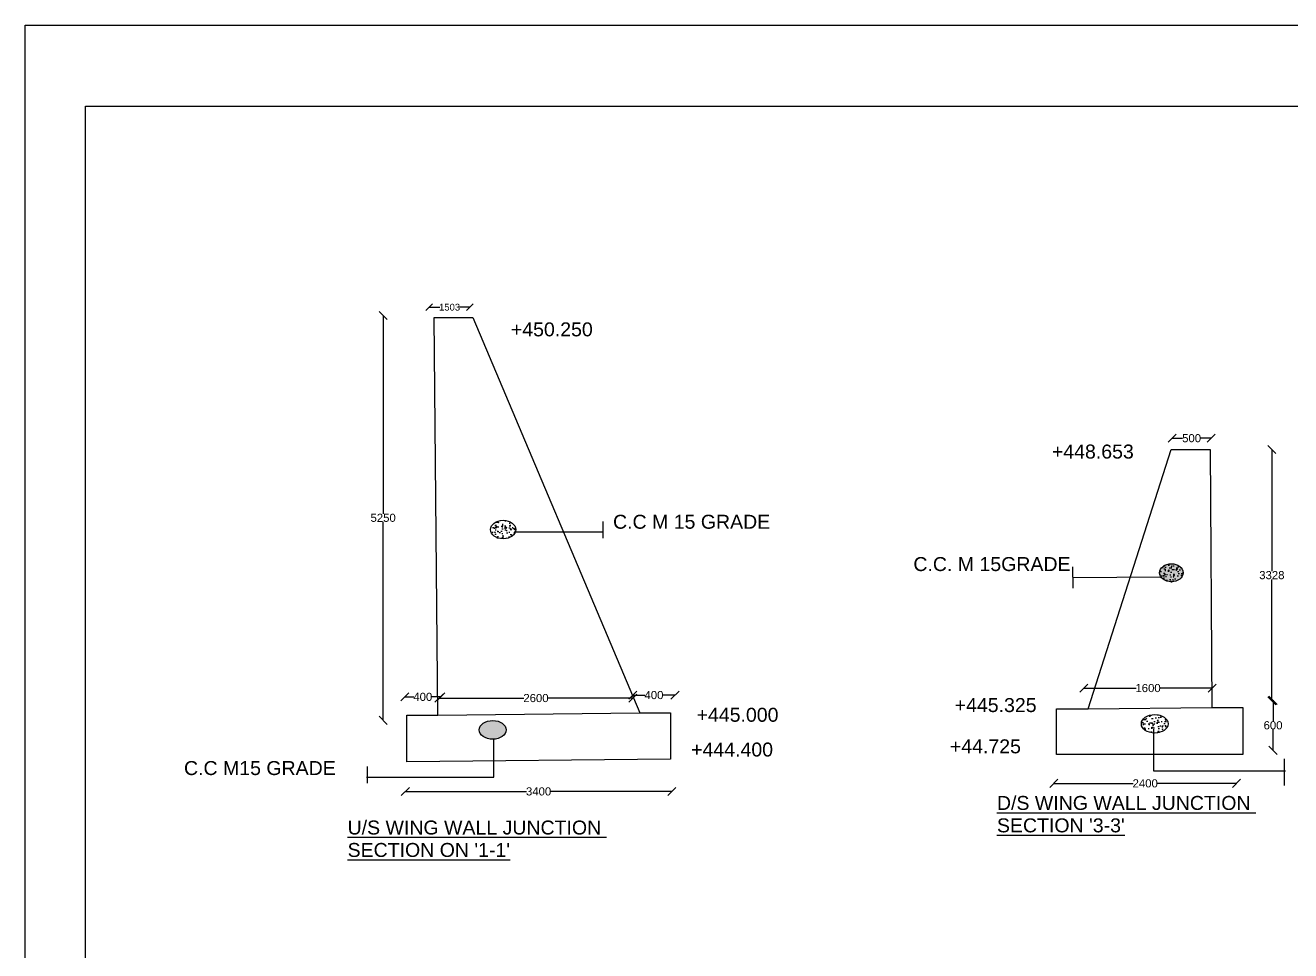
# Model space of a CAD drawing. Header units: metres. Extents: x -13701 to 100187, y -64306 to 14155.
# Drawn here: x -13701 to 33011, y -20015 to 14155 of the extents above; entities that cross this region are included whole.
import ezdxf

# ---------------------------------------------------------------- set-up
doc = ezdxf.new("R2010")
doc.units = ezdxf.units.M
doc.header["$MEASUREMENT"] = 0
doc.layers.add('DRAWING', color=7, linetype='Continuous')
doc.layers.add('TEXT', color=255, linetype='Continuous')
doc.styles.get("Standard").update_dxf_attribs({"font": 'ARIAL_1.TTF'})
doc.dimstyles.get("Standard").update_dxf_attribs({"dimtxt": 300, "dimasz": 300, "dimexe": 0.18, "dimexo": 0.0625, "dimgap": 0.09, "dimtad": 0, "dimtih": 1, "dimtoh": 1, "dimdec": 0, "dimzin": 0, "dimdsep": 46, "dimtxsty": 'Standard', "dimblk": 'OBLIQUE', "dimcen": 0, "dimse1": 1, "dimse2": 1, "dimadec": 0, "dimazin": 0, "dimtfac": 1, "dimtdec": 0, "dimtofl": 0, "dimtmove": 0, "dimatfit": 3, "dimfxl": 0, "dimtolj": 1, "dimtzin": 0, "dimarcsym": 0})
picture_1 = doc.add_image_def('image1.jpg', size_in_pixel=(4806, 3311))
pattern_1 = [(50, (0, 0), (358.6301, -31.376), [37.5, -412.5]), (355, (0, 0), (-69.3757, 376.096), [30, -330]), (100.4514, (29.9, -2.6), (289.2547, 344.7198), [31.87, -350.571]), (46.1842, (0, 100), (533.6205, -82.7595), [56.25, -618.75]), (96.6356, (44.47, 93.1), (467.3314, 487.059), [47.805, -525.8565]), (351.1842, (0, 100), (467.331, 487.0593), [45, -495]), (21, (50, 75), (298.4535, -201.3094), [37.5, -412.5]), (326, (50, 75), (121.6577, 362.575), [30, -330]), (71.4514, (74.87, 58.22), (420.1113, 161.2652), [31.87, -350.571]), (37.5, (0, 0), (6.07993, 166.44693), [0, -326, 0, -335, 0, -331.25]), (7.5, (0, 0), (131.53477, 197.20586), [0, -191, 0, -318.5, 0, -126.25]), (327.5, (-111.5, 0), (266.91122, -11.27744), [0, -125, 0, -390, 0, -517.5]), (317.5, (-161.5, 0), (291.5931, 50.0525), [0, -162.5, 0, -259, 0, -367.5])]

# ---------------------------------------------------------------- blocks, each defined once
blk = doc.blocks.new('_Oblique')
at = {"color": 0, "linetype": 'ByBlock', "lineweight": -2}
blk.add_line((-0.5, -0.5), (0.5, 0.5), dxfattribs=at)
blk = doc.blocks.new('*D5')
at = {"layer": 'Defpoints', "color": 0}
for p in [(2713, 3745), (1210, 3627), (2713, 3627)]:
    blk.add_point(p, dxfattribs=at)
at = {"layer": 'DRAWING', "color": 0, "lineweight": -2}
for p, q in [((1210, 3745), (1600, 3745)), ((2713, 3745), (2323, 3745))]:
    blk.add_line(p, q, dxfattribs=at)
at = {"layer": 'DRAWING', "color": 0, "lineweight": -2, "xscale": 250, "yscale": 250, "zscale": 250, "rotation": 180}
blk.add_blockref('_Oblique', (1210, 3745), dxfattribs=at)
at = {"layer": 'DRAWING', "color": 0, "lineweight": -2, "xscale": 250, "yscale": 250, "zscale": 250}
blk.add_blockref('_Oblique', (2713, 3745), dxfattribs=at)
at = {"layer": 'DRAWING', "color": 0, "insert": (1961, 3745), "char_height": 250, "attachment_point": 5}
blk.add_mtext('\\A1;1503', dxfattribs=at)
blk = doc.blocks.new('*D6')
at = {"layer": 'Defpoints', "color": 0}
for p in [(-718, 3443), (-718, -11507), (-492, -11507)]:
    blk.add_point(p, dxfattribs=at)
at = {"layer": 'DRAWING', "color": 0, "lineweight": -2}
for p, q in [((-492, 3443), (-492, -3879)), ((-492, -11507), (-492, -4185))]:
    blk.add_line(p, q, dxfattribs=at)
at = {"layer": 'DRAWING', "color": 0, "lineweight": -2, "xscale": 300, "yscale": 300, "zscale": 300}
for p, rotation in [((-492, 3443), 90), ((-492, -11507), 270)]:
    blk.add_blockref('_Oblique', p, dxfattribs=dict(at, rotation=rotation))
at = {"layer": 'DRAWING', "color": 0, "insert": (-492, -4032), "char_height": 300, "attachment_point": 5}
blk.add_mtext('\\A1;5250', dxfattribs=at)
blk = doc.blocks.new('*D7')
at = {"layer": 'Defpoints', "color": 0}
for p in [(308, -10643), (1638, -10643), (1638, -10643)]:
    blk.add_point(p, dxfattribs=at)
at = {"layer": 'DRAWING', "color": 0, "lineweight": -2}
for p, q in [((308, -10643), (636, -10643)), ((1638, -10643), (1310, -10643))]:
    blk.add_line(p, q, dxfattribs=at)
at = {"layer": 'DRAWING', "color": 0, "lineweight": -2, "xscale": 300, "yscale": 300, "zscale": 300, "rotation": 180}
blk.add_blockref('_Oblique', (308, -10643), dxfattribs=at)
at = {"layer": 'DRAWING', "color": 0, "lineweight": -2, "xscale": 300, "yscale": 300, "zscale": 300}
blk.add_blockref('_Oblique', (1638, -10643), dxfattribs=at)
at = {"layer": 'DRAWING', "color": 0, "insert": (973, -10643), "char_height": 300, "attachment_point": 5}
blk.add_mtext('\\A1;400', dxfattribs=at)
blk = doc.blocks.new('*D8')
at = {"layer": 'Defpoints', "color": 0}
for p in [(1572, -10710), (8730, -10688), (8730, -10710)]:
    blk.add_point(p, dxfattribs=at)
at = {"layer": 'DRAWING', "color": 0, "lineweight": -2}
for p, q in [((1572, -10688), (4701, -10688)), ((8730, -10688), (5601, -10688))]:
    blk.add_line(p, q, dxfattribs=at)
at = {"layer": 'DRAWING', "color": 0, "lineweight": -2, "xscale": 300, "yscale": 300, "zscale": 300, "rotation": 180}
blk.add_blockref('_Oblique', (1572, -10688), dxfattribs=at)
at = {"layer": 'DRAWING', "color": 0, "lineweight": -2, "xscale": 300, "yscale": 300, "zscale": 300}
blk.add_blockref('_Oblique', (8730, -10688), dxfattribs=at)
at = {"layer": 'DRAWING', "color": 0, "insert": (5151, -10688), "char_height": 300, "attachment_point": 5}
blk.add_mtext('\\A1;2600', dxfattribs=at)
blk = doc.blocks.new('*D9')
at = {"layer": 'Defpoints', "color": 0}
for p in [(8730, -10688), (10282, -10577), (10282, -10688)]:
    blk.add_point(p, dxfattribs=at)
at = {"layer": 'DRAWING', "color": 0, "lineweight": -2}
for p, q in [((8730, -10577), (9169, -10577)), ((10282, -10577), (9843, -10577))]:
    blk.add_line(p, q, dxfattribs=at)
at = {"layer": 'DRAWING', "color": 0, "lineweight": -2, "xscale": 300, "yscale": 300, "zscale": 300, "rotation": 180}
blk.add_blockref('_Oblique', (8730, -10577), dxfattribs=at)
at = {"layer": 'DRAWING', "color": 0, "lineweight": -2, "xscale": 300, "yscale": 300, "zscale": 300}
blk.add_blockref('_Oblique', (10282, -10577), dxfattribs=at)
at = {"layer": 'DRAWING', "color": 0, "insert": (9506, -10577), "char_height": 300, "attachment_point": 5}
blk.add_mtext('\\A1;400', dxfattribs=at)
blk = doc.blocks.new('*D10')
at = {"layer": 'Defpoints', "color": 0}
for p in [(327, -14149), (10168, -14135), (10168, -14149)]:
    blk.add_point(p, dxfattribs=at)
at = {"layer": 'DRAWING', "color": 0, "lineweight": -2}
for p, q in [((327, -14135), (4800, -14135)), ((10168, -14135), (5695, -14135))]:
    blk.add_line(p, q, dxfattribs=at)
at = {"layer": 'DRAWING', "color": 0, "lineweight": -2, "xscale": 300, "yscale": 300, "zscale": 300, "rotation": 180}
blk.add_blockref('_Oblique', (327, -14135), dxfattribs=at)
at = {"layer": 'DRAWING', "color": 0, "lineweight": -2, "xscale": 300, "yscale": 300, "zscale": 300}
blk.add_blockref('_Oblique', (10168, -14135), dxfattribs=at)
at = {"layer": 'DRAWING', "color": 0, "insert": (5248, -14135), "char_height": 300, "attachment_point": 5}
blk.add_mtext('\\A1;3400', dxfattribs=at)
blk = doc.blocks.new('*D11')
at = {"layer": 'Defpoints', "color": 0}
for p in [(28634, -1126), (30072, -1092), (30072, -1126)]:
    blk.add_point(p, dxfattribs=at)
at = {"layer": 'DRAWING', "color": 0, "lineweight": -2}
for p, q in [((28634, -1092), (29022, -1092)), ((30072, -1092), (29684, -1092))]:
    blk.add_line(p, q, dxfattribs=at)
at = {"layer": 'DRAWING', "color": 0, "lineweight": -2, "xscale": 300, "yscale": 300, "zscale": 300, "rotation": 180}
blk.add_blockref('_Oblique', (28634, -1092), dxfattribs=at)
at = {"layer": 'DRAWING', "color": 0, "lineweight": -2, "xscale": 300, "yscale": 300, "zscale": 300}
blk.add_blockref('_Oblique', (30072, -1092), dxfattribs=at)
at = {"layer": 'DRAWING', "color": 0, "insert": (29353, -1092), "char_height": 300, "attachment_point": 5}
blk.add_mtext('\\A1;500', dxfattribs=at)
blk = doc.blocks.new('*D12')
at = {"layer": 'Defpoints', "color": 0}
for p in [(32129, -1507), (32129, -10791), (32316, -10791)]:
    blk.add_point(p, dxfattribs=at)
at = {"layer": 'DRAWING', "color": 0, "lineweight": -2}
for p, q in [((32316, -1507), (32316, -5996)), ((32316, -10791), (32316, -6303))]:
    blk.add_line(p, q, dxfattribs=at)
at = {"layer": 'DRAWING', "color": 0, "lineweight": -2, "xscale": 300, "yscale": 300, "zscale": 300}
for p, rotation in [((32316, -1507), 90), ((32316, -10791), 270)]:
    blk.add_blockref('_Oblique', p, dxfattribs=dict(at, rotation=rotation))
at = {"layer": 'DRAWING', "color": 0, "insert": (32316, -6149), "char_height": 300, "attachment_point": 5}
blk.add_mtext('\\A1;3328', dxfattribs=at)
blk = doc.blocks.new('*D13')
at = {"layer": 'Defpoints', "color": 0}
for p in [(32295, -10770), (32295, -12616), (32360, -12616)]:
    blk.add_point(p, dxfattribs=at)
at = {"layer": 'DRAWING', "color": 0, "lineweight": -2}
for p, q in [((32360, -10770), (32360, -11540)), ((32360, -12616), (32360, -11846))]:
    blk.add_line(p, q, dxfattribs=at)
at = {"layer": 'DRAWING', "color": 0, "lineweight": -2, "xscale": 300, "yscale": 300, "zscale": 300}
for p, rotation in [((32360, -10770), 90), ((32360, -12616), 270)]:
    blk.add_blockref('_Oblique', p, dxfattribs=dict(at, rotation=rotation))
at = {"layer": 'DRAWING', "color": 0, "insert": (32360, -11693), "char_height": 300, "attachment_point": 5}
blk.add_mtext('\\A1;600', dxfattribs=at)
blk = doc.blocks.new('*D14')
at = {"layer": 'Defpoints', "color": 0}
for p in [(24270, -13967), (31012, -13837), (31012, -13967)]:
    blk.add_point(p, dxfattribs=at)
at = {"layer": 'DRAWING', "color": 0, "lineweight": -2}
for p, q in [((24270, -13837), (27191, -13837)), ((31012, -13837), (28091, -13837))]:
    blk.add_line(p, q, dxfattribs=at)
at = {"layer": 'DRAWING', "color": 0, "lineweight": -2, "xscale": 300, "yscale": 300, "zscale": 300, "rotation": 180}
blk.add_blockref('_Oblique', (24270, -13837), dxfattribs=at)
at = {"layer": 'DRAWING', "color": 0, "lineweight": -2, "xscale": 300, "yscale": 300, "zscale": 300}
blk.add_blockref('_Oblique', (31012, -13837), dxfattribs=at)
at = {"layer": 'DRAWING', "color": 0, "insert": (27641, -13837), "char_height": 300, "attachment_point": 5}
blk.add_mtext('\\A1;2400', dxfattribs=at)
blk = doc.blocks.new('*D15')
at = {"layer": 'Defpoints', "color": 0}
for p in [(25375, -10341), (30116, -10318), (30116, -10341)]:
    blk.add_point(p, dxfattribs=at)
at = {"layer": 'DRAWING', "color": 0, "lineweight": -2}
for p, q in [((25375, -10318), (27312, -10318)), ((30116, -10318), (28179, -10318))]:
    blk.add_line(p, q, dxfattribs=at)
at = {"layer": 'DRAWING', "color": 0, "lineweight": -2, "xscale": 300, "yscale": 300, "zscale": 300, "rotation": 180}
blk.add_blockref('_Oblique', (25375, -10318), dxfattribs=at)
at = {"layer": 'DRAWING', "color": 0, "lineweight": -2, "xscale": 300, "yscale": 300, "zscale": 300}
blk.add_blockref('_Oblique', (30116, -10318), dxfattribs=at)
at = {"layer": 'DRAWING', "color": 0, "insert": (27745, -10318), "char_height": 300, "attachment_point": 5}
blk.add_mtext('\\A1;1600', dxfattribs=at)

msp = doc.modelspace()

# ---------------------------------------------------------------- hatches: boundary and pattern name
at = {"layer": 'DRAWING'}
h = msp.add_hatch(dxfattribs=at)
h.set_pattern_fill('AR-CONC,_O', color=256, scale=50)
h.set_pattern_definition(pattern_1)
edge = h.paths.add_edge_path()
edge.add_ellipse((3939.8, -4463.8), major_axis=(-466.8, 0), ratio=0.7288332, start_angle=164.56445, end_angle=360)
edge.add_ellipse((3939.8, -4463.8), major_axis=(-466.8, 0), ratio=0.7288332, start_angle=0, end_angle=164.56445)
h = msp.add_hatch(dxfattribs=at)
h.set_pattern_fill('AR-CONC,_O', color=256, scale=50)
h.set_pattern_definition(pattern_1)
edge = h.paths.add_edge_path()
edge.add_ellipse((3554.8, -11862.6), major_axis=(-499.3, 0), ratio=0.690617, start_angle=0, end_angle=360)
edge = h.paths.add_edge_path()
edge.add_ellipse((52422.3, -11029.3), major_axis=(-457.7, 0), ratio=0.7586753, start_angle=94.10332, end_angle=360)
edge.add_ellipse((52422.3, -11029.3), major_axis=(-457.7, 0), ratio=0.7586753, start_angle=0, end_angle=94.10332)
edge = h.paths.add_edge_path()
edge.add_ellipse((53051.4, -4809.9), major_axis=(-490.6, 0), ratio=0.6969167, start_angle=186.73387, end_angle=360)
edge.add_ellipse((53051.4, -4809.9), major_axis=(-490.6, 0), ratio=0.6969167, start_angle=0, end_angle=186.73387)
h = msp.add_hatch(dxfattribs=at)
h.set_pattern_fill('AR-CONC', color=256, scale=50, style=0)
h.set_pattern_definition(pattern_1)
edge = h.paths.add_edge_path()
edge.add_ellipse((28606.6, -6059.9), major_axis=(-434, 0), ratio=0.7703503, start_angle=26.15562, end_angle=360)
edge.add_ellipse((28606.6, -6059.9), major_axis=(-434, 0), ratio=0.7703503, start_angle=0, end_angle=26.15562)
edge = h.paths.add_edge_path()
edge.add_ellipse((27993, -11637.5), major_axis=(-494.9, 0), ratio=0.6878691, start_angle=85.21731, end_angle=360)
edge.add_ellipse((27993, -11637.5), major_axis=(-494.9, 0), ratio=0.6878691, start_angle=0, end_angle=85.21731)
at = {"layer": 'TEXT'}
h = msp.add_hatch(dxfattribs=at)
h.set_pattern_fill('AR-CONC', color=250, scale=0.02)
h.set_pattern_definition([(50, (28545.75709, -6115.62469), (0.143452037, -0.012550427), [0.015, -0.165]), (355, (28545.7571, -6115.62469), (-0.027750267, 0.150438427), [0.012, -0.132]), (100.451444, (28545.76905, -6115.62573), (0.11570177, 0.137887998), [0.01274804, -0.140228422]), (46.1842, (28545.7571, -6115.58469), (0.213448266, -0.033103856), [0.0225, -0.2475]), (96.635635, (28545.77488, -6115.58744), (0.18693239, 0.19482372), [0.01912207, -0.21034275]), (351.184164, (28545.7571, -6115.58469), (0.18693239, 0.19482372), [0.018, -0.198]), (21, (28545.77709, -6115.59469), (0.11938141, -0.080523778), [0.015, -0.165]), (326, (28545.7771, -6115.59469), (0.048663066, 0.14503001), [0.012, -0.132]), (71.451445, (28545.78704, -6115.6014), (0.168044475, 0.06450623), [0.012748038, -0.140228422]), (37.5, (28545.757093, -6115.624685), (0.002431971, 0.0665787708), [0, -0.1304, 0, -0.134, 0, -0.1325]), (7.5, (28545.75709, -6115.624685), (0.0526139075, 0.078882342), [0, -0.0764, 0, -0.1274, 0, -0.0505]), (327.5, (28545.712493, -6115.624685), (0.1067644872, -0.0045109743), [0, -0.05, 0, -0.156, 0, -0.207]), (317.5, (28545.69249, -6115.624685), (0.116637234, 0.020020996), [0, -0.065, 0, -0.1036, 0, -0.147])])
edge = h.paths.add_edge_path()
edge.add_ellipse((28606.6, -6059.9), major_axis=(-434, 0), ratio=0.7703503, start_angle=26.15562, end_angle=360)
edge.add_ellipse((28606.6, -6059.9), major_axis=(-434, 0), ratio=0.7703503, start_angle=0, end_angle=26.15562)

# ---------------------------------------------------------------- linework, layer by layer
at = {"layer": 'DRAWING'}
msp.add_lwpolyline([(-11480.9, 11171.6), (95509.1, 11171.6), (95509.1, -63225.6), (-11480.9, -63225.6)], close=True, dxfattribs=at)
for points in [[(1396, 3360.7), (2823.8, 3360.7), (8979.8, -11226), (10116.7, -11226), (10116.7, -12939.4), (379.1, -13038.7), (379.1, -11314.7), (1527.2, -11314.7), (1396, 3360.7)], [(28595.8, -1511.5), (30033.9, -1511.5), (30094.7, -11033), (31242.3, -11033), (31242.3, -12774.9), (24363.7, -12774.9), (24363.7, -11082.2), (25536.4, -11082.2), (28595.8, -1511.5)], [(7613.3, -4170.5), (7613.3, -4785.8)], [(4350.4, -4554.4), (7612.9, -4554.4)], [(24957.4, -5839.9), (24971.9, -6630.8)], [(24964.7, -6235.3), (28217, -6207.3)], [(25536.4, -11082.2), (30094.7, -11033)], [(1527.2, -11314.7), (8979.8, -11226)], [(27951.7, -11840.9), (27951.7, -13369.6), (32825.1, -13369.6)], [(-1105.8, -13612.7), (3599.5, -13612.7), (3599.5, -12213.7)], [(32765.7, -12924.3), (32765.7, -13918.7)], [(-1084.3, -13209.4), (-1084.3, -13833.2)]]:
    msp.add_lwpolyline(points, dxfattribs=at)
for centre, major_axis, ratio in [((3939.8, -4463.8), (-466.8, 0), 0.7288332), ((28606.6, -6059.9), (-434, 0), 0.7703503), ((3554.8, -11862.6), (-499.3, 0), 0.690617), ((27993, -11637.5), (-494.9, 0), 0.6878691)]:
    msp.add_ellipse(centre, major_axis=major_axis, ratio=ratio, dxfattribs=at)

# ---------------------------------------------------------------- texts
for s, height, p in [('+450.250', 515.53, (4223.7, 2670.2)), ('+448.653', 515.53, (24195.5, -1842)), ('C.C M 15 GRADE', 515.527, (7995.3, -4434.3)), ('C.C. M 15GRADE ', 515.527, (19082.2, -5996.3)), ('+445.325', 515.53, (20607.1, -11203.3)), ('+445.000', 515.53, (11079.5, -11561.4)), ('+444.400', 515.53, (10878.7, -12845.1)), ('+44.725', 515.53, (20429.8, -12726.5)), ('C.C M15 GRADE', 515.527, (-7842.5, -13528.8)), ('%%UD/S WING WALL JUNCTION ', 515.527, (22167.4, -14816.4)), ('%%UU/S WING WALL JUNCTION ', 515.527, (-1803.5, -15724.4)), ("%%USECTION '3-3'", 515.527, (22167.4, -15644.5)), ("%%USECTION ON '1-1'", 515.527, (-1803.5, -16552.5))]:
    msp.add_text(s, height=height, dxfattribs=at).set_placement(p)

# ---------------------------------------------------------------- dimensions: what is measured, and where the dimension line sits
dim = msp.add_linear_dim(base=(2712.8, 3745.4), p1=(1210.1, 3626.9), p2=(2712.8, 3626.9), dimstyle='Standard', override={"dimtxt": 250, "dimasz": 250, "dimblk1": 'Oblique', "dimblk2": 'Oblique', "dimsah": 1}, dxfattribs=at)
dim.commit()
dim.dimension.update_dxf_attribs({"geometry": '*D5', "text_midpoint": (1961.4, 3745.4)})
for base, p1, p2, text, picture, middle in [((-491.5, -11507.3), (-718.2, 3442.8), (-718.2, -11507.3), '5250', '*D6', (-491.5, -4032.2)), ((32316.3, -10791.4), (32128.7, -1507.1), (32128.7, -10791.4), '3328', '*D12', (32316.3, -6149.3)), ((32359.8, -12616), (32294.5, -10769.7), (32294.5, -12616), '600', '*D13', (32359.8, -11692.8))]:
    dim = msp.add_linear_dim(base=base, p1=p1, p2=p2, angle=90, text=text, dimstyle='Standard', dxfattribs=at)
    dim.commit()
    dim.dimension.update_dxf_attribs({"geometry": picture, "text_midpoint": middle})
for base, p1, p2, text, picture, middle in [((30072.3, -1091.7), (28634.3, -1125.7), (30072.3, -1125.7), '500', '*D11', (29353.3, -1091.7)), ((30116, -10318.3), (25374.6, -10340.8), (30116, -10340.8), '1600', '*D15', (27745.3, -10318.3)), ((1638.1, -10643.4), (308.3, -10643.4), (1638.1, -10643.4), '400', '*D7', (973.2, -10643.4)), ((8730.2, -10687.7), (1571.6, -10709.8), (8730.2, -10709.8), '2600', '*D8', (5150.9, -10687.7)), ((10281.7, -10577), (8730.2, -10687.7), (10281.7, -10687.7), '400', '*D9', (9506, -10577)), ((10167.7, -14135), (327.4, -14148.8), (10167.7, -14148.8), '3400', '*D10', (5247.6, -14135)), ((31011.5, -13836.7), (24270.3, -13967.1), (31011.5, -13967.1), '2400', '*D14', (27640.9, -13836.7))]:
    dim = msp.add_linear_dim(base=base, p1=p1, p2=p2, text=text, dimstyle='Standard', dxfattribs=at)
    dim.commit()
    dim.dimension.update_dxf_attribs({"geometry": picture, "text_midpoint": middle})

# ---------------------------------------------------------------- pictures from other files: only their frames are drawn
at = {"color": 2}
image = msp.add_image(picture_1, insert=(-13700.7, -64305.8), size_in_units=(113887.7, 78460.7), dxfattribs=dict(at, fade=40))
image.dxf.flags = 7

doc.saveas('drawing.dxf')
